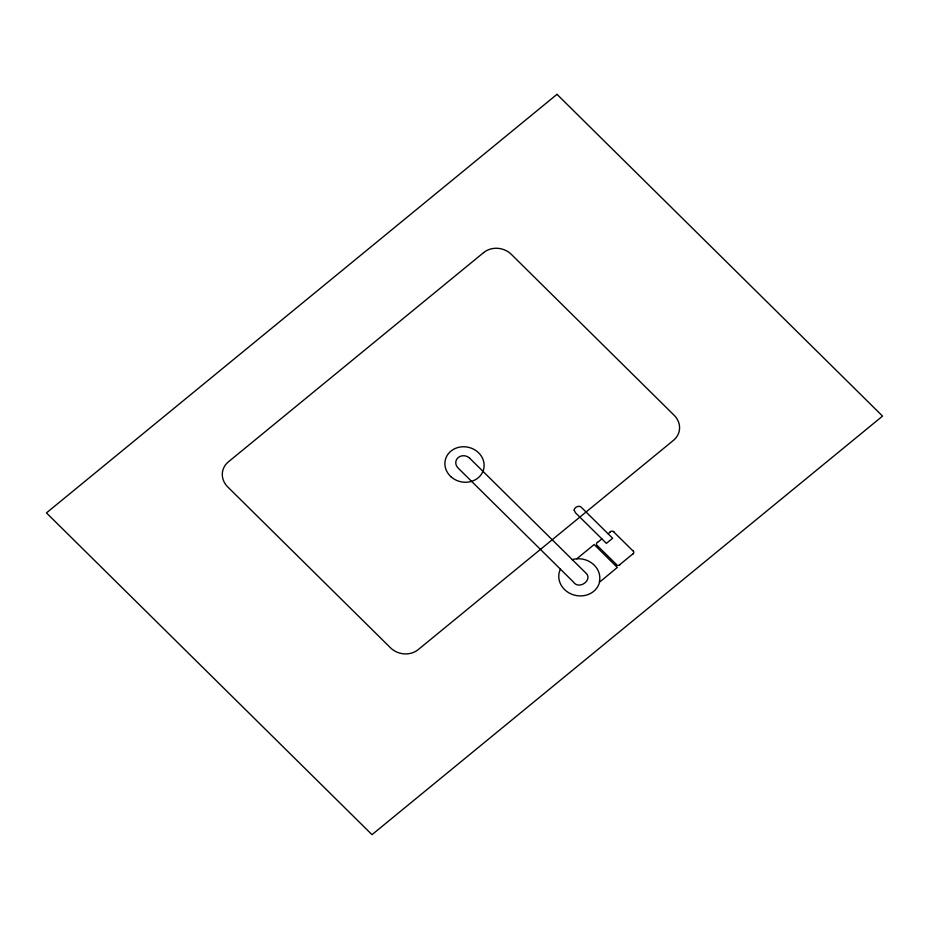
<?xml version="1.0" encoding="UTF-8"?>
<svg xmlns="http://www.w3.org/2000/svg" width="929" height="929" viewBox="0 0 929 929"><rect width="100%" height="100%" fill="white"/><g stroke="black" fill="none" stroke-linecap="round" stroke-linejoin="round"><path stroke-width="1.39" d="M572.322 559.653A22.006 19.672 12.9 0 1 576.781 558.805L594.177 544.545L617.332 567.433L599.542 582.181A20.705 18.51 12.9 0 1 573.123 594.723A20.705 18.51 12.9 0 1 560.373 569.21M597.544 542.455L601.887 538.89M608.112 533.792L610.353 531.957M619.887 564.553L632.707 554.044M576.781 558.805L576.839 558.805A20.45 18.29 12.9 0 1 599.368 581.879M614.011 532.189L632.788 550.746M597.463 545.753L616.241 564.309M469.517 458.043L585.293 572.473C593.91 579.208 579.266 590.496 573.53 582.111L457.985 467.914A8.198 7.339 12.9 0 1 458.113 457.614A8.198 7.339 12.9 0 1 469.54 458.02M610.167 531.771A2.857 2.555 12.9 0 1 614.208 532.027M632.986 550.583A2.857 2.555 12.9 0 1 632.893 554.23M620.084 564.727A2.857 2.555 12.9 0 1 616.043 564.472M597.266 545.915A2.857 2.555 12.9 0 1 597.359 542.269M574.134 510.056L575.469 512.785L606.405 543.36L612.629 538.263L581.809 507.803C579.789 504.435 574.145 507.222 574.134 510.056M556.994 94.34L46.45 512.901L372.006 834.66L882.55 416.099L556.994 94.34M483.614 252.607L228.348 461.887A19.718 17.639 12.9 0 0 227.733 486.924L390.505 647.803A19.718 17.639 12.9 0 0 418.259 649.58L673.525 440.3A19.718 17.639 12.9 0 0 674.14 415.263L511.368 254.395A19.718 17.639 12.9 0 0 483.614 252.607M451.239 476.983A19.718 17.639 12.9 0 0 483.661 469.191A19.718 17.639 12.9 0 0 458.601 447.337A19.718 17.639 12.9 0 0 451.239 476.983"/></g></svg>
